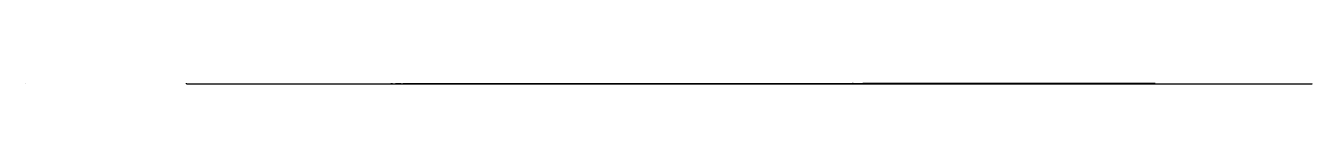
# Model space of a CAD drawing. Header units: metres. Extents: x -1 to 72750024, y 3999 to 4800.
# Drawn here: x 60750003 to 61150024, y 4149 to 4400 of the extents above; entities that cross this region are included whole.
import ezdxf

# ---------------------------------------------------------------- set-up
doc = ezdxf.new("R2010")
doc.units = ezdxf.units.M

msp = doc.modelspace()

# ---------------------------------------------------------------- linework, layer by layer
at = {"color": 7}
for p, q in [((60750003.013, 4400), (60750024.105, 4400)), ((60750003.013, 4400), (60750003.013, 4381.921)), ((60750024.105, 4381.921), (60750003.013, 4381.921)), ((60750006.026, 4393.974), (60750021.092, 4393.974)), ((60750024.105, 4400), (60750024.105, 4381.921)), ((60800000, 4400), (60799998.795, 4400)), ((60800000, 4350), (60799998.795, 4350)), ((60800000, 4300), (60799998.795, 4300)), ((60800000, 4250), (60799998.795, 4250)), ((60800000, 4200), (60799998.795, 4200)), ((60800000, 4150), (60799998.795, 4150)), ((60800000, 4390), (60799999.247, 4390)), ((60800000, 4380), (60799999.247, 4380)), ((60800000, 4370), (60799999.247, 4370)), ((60800000, 4360), (60799999.247, 4360)), ((60800000, 4340), (60799999.247, 4340)), ((60800000, 4330), (60799999.247, 4330)), ((60800000, 4320), (60799999.247, 4320)), ((60800000, 4310), (60799999.247, 4310)), ((60800000, 4290), (60799999.247, 4290)), ((60800000, 4280), (60799999.247, 4280)), ((60800000, 4270), (60799999.247, 4270)), ((60800000, 4260), (60799999.247, 4260)), ((60800000, 4240), (60799999.247, 4240)), ((60800000, 4230), (60799999.247, 4230)), ((60800000, 4220), (60799999.247, 4220)), ((60800000, 4210), (60799999.247, 4210)), ((60800000, 4190), (60799999.247, 4190)), ((60800000, 4180), (60799999.247, 4180)), ((60800000, 4170), (60799999.247, 4170)), ((60800000, 4160), (60799999.247, 4160)), ((60800000, 4150), (60800000, 4400)), ((60800000, 4150), (61150000, 4150)), ((60800000, 4150), (60800000, 4148.795)), ((60810000.001, 4150), (60810000.001, 4149.247)), ((60820000.002, 4150), (60820000.002, 4149.247)), ((60830000.003, 4150), (60830000.003, 4149.247)), ((60840000.003, 4150), (60840000.003, 4149.247)), ((60850000.001, 4150), (60850000.001, 4148.795)), ((60859999.998, 4150), (60859999.998, 4149.247)), ((60869999.996, 4150), (60869999.996, 4149.247)), ((60879999.993, 4150), (60879999.993, 4149.247)), ((60889999.991, 4150), (60889999.991, 4149.247)), ((60900000.002, 4150), (60900000.002, 4148.795)), ((60910000.006, 4150), (60910000.006, 4149.247)), ((60920000.01, 4150), (60920000.01, 4149.247)), ((60930000.015, 4150), (60930000.015, 4149.247)), ((60940000.019, 4150), (60940000.019, 4149.247)), ((60949999.996, 4150), (60949999.996, 4148.795)), ((60960000, 4150), (60960000, 4149.247)), ((60970000.005, 4150), (60970000.005, 4149.247)), ((60980000.009, 4150), (60980000.009, 4149.247)), ((60990000.013, 4150), (60990000.013, 4149.247)), ((61000000.004, 4150), (61000000.004, 4148.795)), ((61010000.008, 4150), (61010000.008, 4149.247)), ((61020000.012, 4150), (61020000.012, 4149.247)), ((61030000.003, 4150), (61030000.003, 4149.247)), ((61039999.994, 4150), (61039999.994, 4149.247)), ((61050000.012, 4150), (61050000.012, 4148.795)), ((61060000.002, 4150), (61060000.002, 4149.247)), ((61069999.993, 4150), (61069999.993, 4149.247)), ((61079999.984, 4150), (61079999.984, 4149.247)), ((61089999.975, 4150), (61089999.975, 4149.247)), ((61099999.992, 4150), (61099999.992, 4148.795)), ((61109999.983, 4150), (61109999.983, 4149.247)), ((61119999.974, 4150), (61119999.974, 4149.247)), ((61129999.964, 4150), (61129999.964, 4149.247)), ((61139999.955, 4150), (61139999.955, 4149.247)), ((61150000, 4150), (61150000, 4148.795)), ((61150003.013, 4400), (61150024.105, 4400)), ((61150003.013, 4400), (61150003.013, 4381.921)), ((61150024.105, 4381.921), (61150003.013, 4381.921)), ((61150006.026, 4393.974), (61150021.092, 4393.974)), ((61150024.105, 4400), (61150024.105, 4381.921))]:
    msp.add_line(p, q, dxfattribs=at)
at = {"color": 4}
for p, q in [((60750006.026, 4389.454), (60750021.092, 4389.454)), ((60829150.84, 4171.905), (60830210.119, 4173.989)), ((60830210.119, 4173.989), (60830552.58, 4174.601)), ((60830552.58, 4174.601), (60830741.119, 4173.74)), ((60830741.119, 4173.74), (60830910.279, 4174.662)), ((60830910.279, 4174.662), (60833068.871, 4177.787)), ((60833068.871, 4177.787), (60833855.48, 4181.252)), ((60833855.48, 4181.252), (60835027.73, 4182.659)), ((60835027.73, 4182.659), (60835209.93, 4182.539)), ((60835209.93, 4182.539), (60835394.82, 4184.671)), ((60835394.82, 4184.671), (60835455.82, 4183.684)), ((60835455.82, 4183.684), (60835469.16, 4181.804)), ((60835469.16, 4181.804), (60836543.34, 4185.714)), ((60836543.34, 4185.714), (60837603.289, 4185.554)), ((60837603.289, 4185.554), (60838111.309, 4188.042)), ((60838111.309, 4188.042), (60838163.059, 4187.697)), ((60838163.059, 4187.697), (60838237.039, 4187.618)), ((60838237.039, 4187.618), (60838431.801, 4187.834)), ((60838431.801, 4187.834), (60838574.75, 4188.313)), ((60838574.75, 4188.313), (60838636.109, 4187.755)), ((60838636.109, 4187.755), (60838681.211, 4189.865)), ((60838681.211, 4189.865), (60838807.039, 4188.431)), ((60838807.039, 4188.431), (60839177.91, 4189.58)), ((60839177.91, 4189.58), (60839356.488, 4187.241)), ((60839356.488, 4187.241), (60840098.539, 4190.703)), ((60840098.539, 4190.703), (60840159.23, 4190.807)), ((60840159.23, 4190.807), (60840237.109, 4190.819)), ((60840237.109, 4190.819), (60840281.43, 4191.003)), ((60840281.43, 4191.003), (60840457.539, 4191.624)), ((60840457.539, 4191.624), (60840535.262, 4191.54)), ((60840535.262, 4191.54), (60840640.82, 4191.195)), ((60840640.82, 4191.195), (60840770.879, 4190.421)), ((60840770.879, 4190.421), (60841101.77, 4192.781)), ((60841101.77, 4192.781), (60841421.43, 4192.205)), ((60841421.43, 4192.205), (60841517.281, 4193.405)), ((60841517.281, 4193.405), (60841649.129, 4193.136)), ((60841649.129, 4193.136), (60842281.602, 4192.8)), ((60842281.602, 4192.8), (60842561, 4195.35)), ((60842561, 4195.35), (60842971.121, 4193.978)), ((60842971.121, 4193.978), (60843012.078, 4194.189)), ((60843012.078, 4194.189), (60843073.84, 4195.36)), ((60843073.84, 4195.36), (60843577.191, 4195.79)), ((60843577.191, 4195.79), (60843644.18, 4195.919)), ((60843644.18, 4195.919), (60843768.18, 4196.098)), ((60843768.18, 4196.098), (60843873.219, 4196.288)), ((60843873.219, 4196.288), (60844092.141, 4196.652)), ((60844092.141, 4196.652), (60844398.672, 4197.344)), ((60844398.672, 4197.344), (60844641.77, 4196.409)), ((60844641.77, 4196.409), (60844986.961, 4198.85)), ((60844986.961, 4198.85), (60845398.211, 4199.083)), ((60845398.211, 4199.083), (60847215.109, 4201.494)), ((60847215.109, 4201.494), (60847424.191, 4202.757)), ((60847424.191, 4202.757), (60847869.301, 4200.511)), ((60847869.301, 4200.511), (60848265.66, 4200.156)), ((60848265.66, 4200.156), (60848763.91, 4203.571)), ((60848763.91, 4203.571), (60850494.75, 4205.777)), ((60850494.75, 4205.777), (60850609.461, 4204.28)), ((60850609.461, 4204.28), (60851664.359, 4206.765)), ((60851664.359, 4206.765), (60851841.328, 4207.237)), ((60851841.328, 4207.237), (60851860.852, 4207.147)), ((60851860.852, 4207.147), (60851914.289, 4208.857)), ((60851914.289, 4208.857), (60852041.879, 4207.076)), ((60852041.879, 4207.076), (60852266, 4207.608)), ((60852266, 4207.608), (60852514.43, 4207.876)), ((60852514.43, 4207.876), (60852626.031, 4207.983)), ((60852626.031, 4207.983), (60852664.301, 4207.968)), ((60852664.301, 4207.968), (60852701.238, 4207.354)), ((60852701.238, 4207.354), (60852723.301, 4209.073)), ((60852723.301, 4209.073), (60852785.672, 4208.154)), ((60852785.672, 4208.154), (60852812.078, 4207.879)), ((60852812.078, 4207.879), (60853812.551, 4209.103)), ((60853812.551, 4209.103), (60854294.34, 4210.111)), ((60854294.34, 4210.111), (60854313.711, 4209.856)), ((60854313.711, 4209.856), (60854315.238, 4209.915)), ((60854315.238, 4209.915), (60854465.789, 4207.663)), ((60854465.789, 4207.663), (60854509.699, 4210.184)), ((60854509.699, 4210.184), (60854553.68, 4210.277)), ((60854553.68, 4210.277), (60854647.191, 4210.375)), ((60854647.191, 4210.375), (60854650.898, 4210.421)), ((60854650.898, 4210.421), (60854980.109, 4210.991)), ((60854980.109, 4210.991), (60855452.43, 4211.143)), ((60855452.43, 4211.143), (60855667.43, 4212.141)), ((60855667.43, 4212.141), (60856052.262, 4211.55)), ((60856052.262, 4211.55), (60856435.422, 4214.604)), ((60856435.422, 4214.604), (60857243.16, 4215.117)), ((60857243.16, 4215.117), (60857391.52, 4214.457)), ((60857391.52, 4214.457), (60857939.539, 4214.254)), ((60857939.539, 4214.254), (60857957.781, 4214.781)), ((60857957.781, 4214.781), (60857974.672, 4213.734)), ((60857974.672, 4213.734), (60858016.352, 4214.521)), ((60858016.352, 4214.521), (60858190.719, 4213.711)), ((60858190.719, 4213.711), (60858344.691, 4214.79)), ((60858344.691, 4214.79), (60858377.289, 4214.927)), ((60858377.289, 4214.927), (60858395.551, 4215.237)), ((60858395.551, 4215.237), (60858600.359, 4214.986)), ((60858600.359, 4214.986), (60859058.898, 4215.159)), ((60859058.898, 4215.159), (60859110.738, 4215.428)), ((60859110.738, 4215.428), (60859396.59, 4216.887)), ((60859396.59, 4216.887), (60859399.602, 4217.707)), ((60859399.602, 4217.707), (60859565.539, 4217.158)), ((60859565.539, 4217.158), (60859949.238, 4216.921)), ((60859949.238, 4216.921), (60860421.531, 4216.365)), ((60860421.531, 4216.365), (60860516.461, 4217.37)), ((60860516.461, 4217.37), (60860667.898, 4217.791)), ((60860667.898, 4217.791), (60861405.469, 4217.314)), ((60861405.469, 4217.314), (60862097, 4219.807)), ((60862097, 4219.807), (60862749.148, 4220.987)), ((60862749.148, 4220.987), (60862976.59, 4221.936)), ((60862976.59, 4221.936), (60863563.93, 4219.415)), ((60863563.93, 4219.415), (60863581.172, 4223.119)), ((60863581.172, 4223.119), (60863953.41, 4222.885)), ((60863953.41, 4222.885), (60864178.48, 4221.565)), ((60864178.48, 4221.565), (60864613.051, 4222.002)), ((60864613.051, 4222.002), (60864934.141, 4221.021)), ((60864934.141, 4221.021), (60865018.07, 4222.593)), ((60865018.07, 4222.593), (60866115.219, 4226.335)), ((60866115.219, 4226.335), (60866160.758, 4223.942)), ((60866160.758, 4223.942), (60866655.227, 4224.69)), ((60866655.227, 4224.69), (60866735.75, 4220.653)), ((60866735.75, 4220.653), (60867287.82, 4224.247)), ((60867287.82, 4224.247), (60867297.602, 4224.905)), ((60867297.602, 4224.905), (60867691.531, 4224.166)), ((60867691.531, 4224.166), (60867743.422, 4225.179)), ((60867743.422, 4225.179), (60867858.656, 4223.514)), ((60867858.656, 4223.514), (60868273.797, 4222.575)), ((60868273.797, 4222.575), (60868951.75, 4223.676)), ((60868951.75, 4223.676), (60868972.469, 4227.932)), ((60868972.469, 4227.932), (60868979.383, 4227.158)), ((60868979.383, 4227.158), (60869192.211, 4226.92)), ((60869192.211, 4226.92), (60869399.906, 4226.639)), ((60869399.906, 4226.639), (60871116.203, 4230.161)), ((60871116.203, 4230.161), (60871212.313, 4229.892)), ((60871212.313, 4229.892), (60873156.039, 4231.107)), ((60873156.039, 4231.107), (60873767.32, 4232.251)), ((60873767.32, 4232.251), (60873784.156, 4231.308)), ((60873784.156, 4231.308), (60874175.602, 4232.206)), ((60874175.602, 4232.206), (60875135.563, 4231.191)), ((60875135.563, 4231.191), (60875229.313, 4233.325)), ((60875229.313, 4233.325), (60875549.188, 4231.359)), ((60875549.188, 4231.359), (60875771.023, 4234.868)), ((60875771.023, 4234.868), (60876161.281, 4233.884)), ((60876161.281, 4233.884), (60876213.102, 4234.142)), ((60876213.102, 4234.142), (60876332.148, 4235.283)), ((60876332.148, 4235.283), (60876366.023, 4236.311)), ((60876366.023, 4236.311), (60876374.328, 4234.671)), ((60876374.328, 4234.671), (60876665.703, 4234.606)), ((60876665.703, 4234.606), (60877095.031, 4234.734)), ((60877095.031, 4234.734), (60877253.156, 4235.484)), ((60877253.156, 4235.484), (60877665.031, 4234.438)), ((60877665.031, 4234.438), (60878577.797, 4234.211)), ((60878577.797, 4234.211), (60878789.711, 4236.719)), ((60878789.711, 4236.719), (60879107.453, 4236.871)), ((60879107.453, 4236.871), (60879117.109, 4237.049)), ((60879117.109, 4237.049), (60879436.969, 4236.44)), ((60879436.969, 4236.44), (60879440.328, 4237.877)), ((60879440.328, 4237.877), (60880079.711, 4238.089)), ((60880079.711, 4238.089), (60880936.953, 4239.63)), ((60880936.953, 4239.63), (60881304.367, 4238.566)), ((60881304.367, 4238.566), (60881396.453, 4239.489)), ((60881396.453, 4239.489), (60881471.133, 4239.748)), ((60881471.133, 4239.748), (60881514.938, 4237.727)), ((60881514.938, 4237.727), (60882193.242, 4236.833)), ((60882193.242, 4236.833), (60882251.883, 4238.935)), ((60882251.883, 4238.935), (60882453.039, 4239.392)), ((60882453.039, 4239.392), (60882477.008, 4240.928)), ((60882477.008, 4240.928), (60882512.617, 4239.943)), ((60882512.617, 4239.943), (60883478.758, 4241.212)), ((60883478.758, 4241.212), (60884058.141, 4241.276)), ((60884058.141, 4241.276), (60884280.313, 4241.311)), ((60884280.313, 4241.311), (60884367.031, 4241.4)), ((60884367.031, 4241.4), (60884437.227, 4241.889)), ((60884437.227, 4241.889), (60884444.352, 4241.9)), ((60884444.352, 4241.9), (60884684.469, 4242.409)), ((60884684.469, 4242.409), (60884756.43, 4243.064)), ((60884756.43, 4243.064), (60884884.977, 4241.668)), ((60884884.977, 4241.668), (60885272.094, 4243.374)), ((60885272.094, 4243.374), (60885530.547, 4242.66)), ((60885530.547, 4242.66), (60885694.859, 4242.686)), ((60885694.859, 4242.686), (60885763.07, 4243.585)), ((60885763.07, 4243.585), (60885798.953, 4243.086)), ((60885798.953, 4243.086), (60885970.367, 4243.057)), ((60885970.367, 4243.057), (60886055.938, 4243.279)), ((60886055.938, 4243.279), (60886269.891, 4244.229)), ((60886269.891, 4244.229), (60886465.008, 4244.479)), ((60886465.008, 4244.479), (60886544.93, 4243.195)), ((60886544.93, 4243.195), (60887009.594, 4243.983)), ((60887009.594, 4243.983), (60887442.023, 4244.297)), ((60887442.023, 4244.297), (60887982.891, 4244.622)), ((60887982.891, 4244.622), (60889444.281, 4247.437)), ((60889444.281, 4247.437), (60889711.5, 4247.318)), ((60889711.5, 4247.318), (60889827.797, 4247.536)), ((60889827.797, 4247.536), (60890700.289, 4247.759)), ((60890700.289, 4247.759), (60890718.383, 4246.783)), ((60890718.383, 4246.783), (60890768.727, 4245.932)), ((60890768.727, 4245.932), (60891713.531, 4247.687)), ((60891713.531, 4247.687), (60892048.68, 4248.727)), ((60892048.68, 4248.727), (60892176.477, 4249.038)), ((60892176.477, 4249.038), (60892329.594, 4248.991)), ((60892329.594, 4248.991), (60892351.539, 4248.976)), ((60892351.539, 4248.976), (60892395.273, 4249.197)), ((60892395.273, 4249.197), (60892496.008, 4250.254)), ((60892496.008, 4250.254), (60892547.242, 4249.24)), ((60892547.242, 4249.24), (60892551.477, 4249.141)), ((60892551.477, 4249.141), (60892571.273, 4249.156)), ((60892571.273, 4249.156), (60892996.961, 4249.237)), ((60892996.961, 4249.237), (60893142.633, 4249.187)), ((60893142.633, 4249.187), (60893288.273, 4250.378)), ((60893288.273, 4250.378), (60893345.703, 4250.139)), ((60893345.703, 4250.139), (60893699.281, 4249.946)), ((60893699.281, 4249.946), (60894026.344, 4250.094)), ((60894026.344, 4250.094), (60894729.023, 4251.117)), ((60894729.023, 4251.117), (60895053.328, 4251.48)), ((60895053.328, 4251.48), (60895344.453, 4250.978)), ((60895344.453, 4250.978), (60895414.273, 4251.8)), ((60895414.273, 4251.8), (60895639.703, 4251.422)), ((60895639.703, 4251.422), (60895940.773, 4252.621)), ((60895940.773, 4252.621), (60895993.438, 4251.972)), ((60895993.438, 4251.972), (60896058.688, 4253.031)), ((60896058.688, 4253.031), (60896537.781, 4252.662)), ((60896537.781, 4252.662), (60896581.32, 4252.651)), ((60896581.32, 4252.651), (60896788.828, 4252.71)), ((60896788.828, 4252.71), (60897181.594, 4253.164)), ((60897181.594, 4253.164), (60897237.859, 4253.345)), ((60897237.859, 4253.345), (60897762.117, 4253.324)), ((60897762.117, 4253.324), (60897890.039, 4254.005)), ((60897890.039, 4254.005), (60898177.156, 4253.876)), ((60898177.156, 4253.876), (60898225, 4255.407)), ((60898225, 4255.407), (60898454.641, 4254.25)), ((60898454.641, 4254.25), (60898638.563, 4254.999)), ((60898638.563, 4254.999), (60898941.547, 4255.126)), ((60898941.547, 4255.126), (60899427.453, 4254.716)), ((60899427.453, 4254.716), (60899581.82, 4255.104)), ((60899581.82, 4255.104), (60899833.922, 4256.287)), ((60899833.922, 4256.287), (60900045.297, 4255.273)), ((60900045.297, 4255.273), (60900137.703, 4254.861)), ((60900137.703, 4254.861), (60900642.398, 4256.11)), ((60900642.398, 4256.11), (60900949.203, 4256.814)), ((60900949.203, 4256.814), (60901490.898, 4256.6)), ((60901490.898, 4256.6), (60901768.297, 4257.091)), ((60901768.297, 4257.091), (60902344.898, 4257.772)), ((60902344.898, 4257.772), (60902893.203, 4258.404)), ((60902893.203, 4258.404), (60903486.102, 4257.957)), ((60903486.102, 4257.957), (60903606.602, 4259.411)), ((60903606.602, 4259.411), (60904317.203, 4259.315)), ((60904317.203, 4259.315), (60904504.297, 4260.642)), ((60904504.297, 4260.642), (60904519.703, 4259.771)), ((60904519.703, 4259.771), (60904559.5, 4259.783)), ((60904559.5, 4259.783), (60904640.602, 4260.126)), ((60904640.602, 4260.126), (60904786.203, 4259.884)), ((60904786.203, 4259.884), (60904929.703, 4259.704)), ((60904929.703, 4259.704), (60905295.602, 4259.878)), ((60905295.602, 4259.878), (60905410.297, 4260.089)), ((60905410.297, 4260.089), (60905973.602, 4260.396)), ((60905973.602, 4260.396), (60906125.898, 4259.708)), ((60906125.898, 4259.708), (60906222.102, 4261.306)), ((60906222.102, 4261.306), (60906304.703, 4261.332)), ((60906304.703, 4261.332), (60906488.398, 4261.715)), ((60906488.398, 4261.715), (60906507.398, 4259.986)), ((60906507.398, 4259.986), (60907125.602, 4262.04)), ((60907125.602, 4262.04), (60907293.898, 4261.453)), ((60907293.898, 4261.453), (60907576.203, 4261.693)), ((60907576.203, 4261.693), (60907596, 4262.151)), ((60907596, 4262.151), (60907655.602, 4261.982)), ((60907655.602, 4261.982), (60907884.398, 4262.171)), ((60907884.398, 4262.171), (60908084.797, 4262.356)), ((60908084.797, 4262.356), (60908212.898, 4261.508)), ((60908212.898, 4261.508), (60908229.398, 4262.64)), ((60908229.398, 4262.64), (60908336.703, 4262.457)), ((60908336.703, 4262.457), (60908573, 4263.068)), ((60908573, 4263.068), (60908613.602, 4262.046)), ((60908613.602, 4262.046), (60908712.797, 4263.367)), ((60908712.797, 4263.367), (60908879.297, 4263.294)), ((60908879.297, 4263.294), (60908982.5, 4262.984)), ((60908982.5, 4262.984), (60909187.898, 4263.36)), ((60909187.898, 4263.36), (60909453.797, 4263.423)), ((60909453.797, 4263.423), (60909630.797, 4263.181)), ((60909630.797, 4263.181), (60910024.297, 4263.877)), ((60910024.297, 4263.877), (60910097.5, 4264.646)), ((60910097.5, 4264.646), (60910627, 4264.872)), ((60910627, 4264.872), (60910865.297, 4265.422)), ((60910865.297, 4265.422), (60910932.297, 4265.735)), ((60910932.297, 4265.735), (60911249.398, 4265.345)), ((60911249.398, 4265.345), (60911977, 4265.039)), ((60911977, 4265.039), (60912044.703, 4264.764)), ((60912044.703, 4264.764), (60913051.797, 4266.676)), ((60913051.797, 4266.676), (60913302.602, 4266.77)), ((60913302.602, 4266.77), (60913309.5, 4266.701)), ((60913309.5, 4266.701), (60913705.203, 4267.53)), ((60913705.203, 4267.53), (60914020.797, 4267.341)), ((60914020.797, 4267.341), (60914409.398, 4266.41)), ((60914409.398, 4266.41), (60914421.297, 4267.585)), ((60914421.297, 4267.585), (60914996.898, 4268.322)), ((60914996.898, 4268.322), (60915350.602, 4268.318)), ((60915350.602, 4268.318), (60915373.102, 4269.048)), ((60915373.102, 4269.048), (60915660.602, 4269.008)), ((60915660.602, 4269.008), (60915711.102, 4266.759)), ((60915711.102, 4266.759), (60916248.398, 4269.049)), ((60916248.398, 4269.049), (60916482.203, 4269.645)), ((60916482.203, 4269.645), (60916846, 4268.426)), ((60916846, 4268.426), (60917001.102, 4269.116)), ((60917001.102, 4269.116), (60917343, 4268.866)), ((60917343, 4268.866), (60917661.602, 4270.263)), ((60917661.602, 4270.263), (60917663.398, 4270.557)), ((60917663.398, 4270.557), (60918887.398, 4268.884)), ((60918887.398, 4268.884), (60919811.5, 4272.273)), ((60919811.5, 4272.273), (60919999.5, 4272.013)), ((60919999.5, 4272.013), (60920061.203, 4272.247)), ((60920061.203, 4272.247), (60920448.898, 4270.506)), ((60920448.898, 4270.506), (60920729.102, 4272.231)), ((60920729.102, 4272.231), (60920823, 4273.115)), ((60920823, 4273.115), (60920884.102, 4272.327)), ((60920884.102, 4272.327), (60921105.602, 4272.425)), ((60921105.602, 4272.425), (60921106.203, 4272.57)), ((60921106.203, 4272.57), (60921110.703, 4272.552)), ((60921110.703, 4272.552), (60921449, 4272.535)), ((60921449, 4272.535), (60921594.102, 4272.743)), ((60921594.102, 4272.743), (60921612.703, 4273.482)), ((60921612.703, 4273.482), (60921686.602, 4273.023)), ((60921686.602, 4273.023), (60921761.797, 4272.205)), ((60921761.797, 4272.205), (60921813, 4273.067)), ((60921813, 4273.067), (60922111, 4273.131)), ((60922111, 4273.131), (60922143.797, 4273.418)), ((60922143.797, 4273.418), (60922244.398, 4273.293)), ((60922244.398, 4273.293), (60922645.602, 4273.79)), ((60922645.602, 4273.79), (60923036.797, 4272.874)), ((60923036.797, 4272.874), (60923120.797, 4274.009)), ((60923120.797, 4274.009), (60923192.703, 4274.019)), ((60923192.703, 4274.019), (60923238.297, 4273.998)), ((60923238.297, 4273.998), (60923759.797, 4274.576)), ((60923759.797, 4274.576), (60923911.703, 4273.5)), ((60923911.703, 4273.5), (60923914.5, 4275.174)), ((60923914.5, 4275.174), (60923955.797, 4274.726)), ((60923955.797, 4274.726), (60924746.203, 4275.771)), ((60924746.203, 4275.771), (60924969.102, 4275.444)), ((60924969.102, 4275.444), (60925127.602, 4275.543)), ((60925127.602, 4275.543), (60925503.5, 4275.107)), ((60925503.5, 4275.107), (60925828.102, 4275.562)), ((60925828.102, 4275.562), (60925977.703, 4276.18)), ((60925977.703, 4276.18), (60926037.203, 4276.061)), ((60926037.203, 4276.061), (60926076.297, 4276.875)), ((60926076.297, 4276.875), (60926175.203, 4276.726)), ((60926175.203, 4276.726), (60926452.398, 4275.45)), ((60926452.398, 4275.45), (60927236.602, 4277.169)), ((60927236.602, 4277.169), (60928000.398, 4278.051)), ((60928000.398, 4278.051), (60928620.898, 4278.256)), ((60928620.898, 4278.256), (60929076.703, 4278.455)), ((60929076.703, 4278.455), (60929112.602, 4277.559)), ((60929112.602, 4277.559), (60929602, 4277.93)), ((60929602, 4277.93), (60929879.5, 4279.361)), ((60929879.5, 4279.361), (60930052.203, 4277.534)), ((60930052.203, 4277.534), (60930612.203, 4279.42)), ((60930612.203, 4279.42), (60930887.898, 4279.606)), ((60930887.898, 4279.606), (60931336.5, 4279.55)), ((60931336.5, 4279.55), (60931365.203, 4279.905)), ((60931365.203, 4279.905), (60931421.797, 4280.743)), ((60931421.797, 4280.743), (60932064.797, 4280.515)), ((60932064.797, 4280.515), (60932237.703, 4281.131)), ((60932237.703, 4281.131), (60933748.797, 4281.727)), ((60933748.797, 4281.727), (60934161.406, 4282.519)), ((60934161.406, 4282.519), (60934625.297, 4279.686)), ((60934625.297, 4279.686), (60934819.703, 4282.613)), ((60934819.703, 4282.613), (60934828.406, 4282.138)), ((60934828.406, 4282.138), (60935511.297, 4282.783)), ((60935511.297, 4282.783), (60935650.594, 4281.368)), ((60935650.594, 4281.368), (60935933.906, 4282.842)), ((60935933.906, 4282.842), (60936430.797, 4282.26)), ((60936430.797, 4282.26), (60937467.797, 4284.715)), ((60937467.797, 4284.715), (60938179.406, 4285.587)), ((60938179.406, 4285.587), (60938304.094, 4283.48)), ((60938304.094, 4283.48), (60938598.5, 4285.648)), ((60938598.5, 4285.648), (60939962.203, 4286.568)), ((60939962.203, 4286.568), (60942557.203, 4287.932)), ((60942557.203, 4287.932), (60943964.5, 4287.683)), ((60943964.5, 4287.683), (60945453.5, 4288.125)), ((60945453.5, 4288.125), (60945630.5, 4290.572)), ((60945630.5, 4290.572), (60945897.5, 4289.76)), ((60945897.5, 4289.76), (60946404, 4289.71)), ((60946404, 4289.71), (60946499.094, 4291.183)), ((60946499.094, 4291.183), (60946595, 4290.981)), ((60946595, 4290.981), (60946938.703, 4288.822)), ((60946938.703, 4288.822), (60952493.594, 4294.136)), ((60952493.594, 4294.136), (60952966.203, 4294.03)), ((60952966.203, 4294.03), (60953547.906, 4295.424)), ((60953547.906, 4295.424), (60954382.297, 4294.014)), ((60954382.297, 4294.014), (60954463.094, 4292.526)), ((60954463.094, 4292.526), (60954473.797, 4296.303)), ((60954473.797, 4296.303), (60954893.703, 4295.86)), ((60954893.703, 4295.86), (60955578.406, 4297.023)), ((60955578.406, 4297.023), (60957270.406, 4295.689)), ((60957270.406, 4295.689), (60957313.594, 4296.324)), ((60957313.594, 4296.324), (60958514.297, 4298.072)), ((60958514.297, 4298.072), (60960064.797, 4298.066)), ((60960064.797, 4298.066), (60960197.094, 4299.449)), ((60960197.094, 4299.449), (60961059.594, 4299.306)), ((60961059.594, 4299.306), (60961098.594, 4299.299)), ((60961098.594, 4299.299), (60961411.5, 4299.635)), ((60961411.5, 4299.635), (60962428.094, 4300.346)), ((60962428.094, 4300.346), (60962635.297, 4300.013)), ((60962635.297, 4300.013), (60963070, 4299.852)), ((60963070, 4299.852), (60963447.5, 4301.852)), ((60963447.5, 4301.852), (60964040.406, 4301.464)), ((60964040.406, 4301.464), (60964203, 4300.488)), ((60964203, 4300.488), (60964699.094, 4302.696)), ((60964699.094, 4302.696), (60965184.203, 4302.199)), ((60965184.203, 4302.199), (60966490.906, 4303.086)), ((60966490.906, 4303.086), (60966866.703, 4302.708)), ((60966866.703, 4302.708), (60966890.906, 4302.53)), ((60966890.906, 4302.53), (60967305.406, 4302.513)), ((60967305.406, 4302.513), (60968414.703, 4303.744)), ((60968414.703, 4303.744), (60969068, 4304.204)), ((60969068, 4304.204), (60969584.906, 4305.075)), ((60969584.906, 4305.075), (60971250.094, 4306.521)), ((60971250.094, 4306.521), (60971378.094, 4305.383)), ((60971378.094, 4305.383), (60972977.703, 4307.246)), ((60972977.703, 4307.246), (60973011.406, 4307.855)), ((60973011.406, 4307.855), (60974810.906, 4305.338)), ((60974810.906, 4305.338), (60975141.906, 4307.592)), ((60975141.906, 4307.592), (60976355.5, 4307.546)), ((60976355.5, 4307.546), (60976466.203, 4309.318)), ((60976466.203, 4309.318), (60976912.5, 4309.665)), ((60976912.5, 4309.665), (60978435.406, 4309.691)), ((60978435.406, 4309.691), (60979219.594, 4310.692)), ((60979219.594, 4310.692), (60979993.594, 4310.841)), ((60979993.594, 4310.841), (60980059.906, 4311.187)), ((60980059.906, 4311.187), (60980714.094, 4311.404)), ((60980714.094, 4311.404), (60980717.906, 4312.413)), ((60980717.906, 4312.413), (60980930.703, 4311.758)), ((60980930.703, 4311.758), (60980973.406, 4311.541)), ((60980973.406, 4311.541), (60983070.297, 4313.269)), ((60983070.297, 4313.269), (60986975.797, 4315.622)), ((60986975.797, 4315.622), (60988144.906, 4316.666)), ((60988144.906, 4316.666), (60988255.703, 4314.247)), ((60988255.703, 4314.247), (60991205.406, 4317.908)), ((60991205.406, 4317.908), (60991720.406, 4315.714)), ((60991720.406, 4315.714), (60994547.594, 4319.639)), ((60994547.594, 4319.639), (60994976.703, 4320.43)), ((60994976.703, 4320.43), (60997043.906, 4320.977)), ((60997043.906, 4320.977), (60998678.203, 4320.156)), ((60998678.203, 4320.156), (60999676.094, 4322.506)), ((60999676.094, 4322.506), (61001193.797, 4322.895)), ((61001193.797, 4322.895), (61001351.5, 4323.732)), ((61001351.5, 4323.732), (61001944.703, 4323.462)), ((61001944.703, 4323.462), (61002140.406, 4323.162)), ((61002140.406, 4323.162), (61002607.906, 4322.178)), ((61002607.906, 4322.178), (61003224.906, 4324.448)), ((61003224.906, 4324.448), (61003770.094, 4324.428)), ((61003770.094, 4324.428), (61003967.594, 4324.028)), ((61003967.594, 4324.028), (61004387.094, 4323.784)), ((61004387.094, 4323.784), (61005597.703, 4325.221)), ((61005597.703, 4325.221), (61005744.203, 4324.95)), ((61005744.203, 4324.95), (61006221.797, 4325.229)), ((61006221.797, 4325.229), (61007101.406, 4326.611)), ((61007101.406, 4326.611), (61007159.594, 4326.423)), ((61007159.594, 4326.423), (61007501.703, 4325.827)), ((61007501.703, 4325.827), (61007946.703, 4325.643)), ((61007946.703, 4325.643), (61010232.906, 4327.051)), ((61010232.906, 4327.051), (61010766.203, 4328.223)), ((61010766.203, 4328.223), (61010782.203, 4327.338)), ((61010782.203, 4327.338), (61012129.797, 4329.113)), ((61012129.797, 4329.113), (61014045.5, 4329.878)), ((61014045.5, 4329.878), (61014289, 4328.951)), ((61014289, 4328.951), (61015405.797, 4329.239)), ((61015405.797, 4329.239), (61016476.297, 4331.217)), ((61016476.297, 4331.217), (61017100.594, 4331.351)), ((61017100.594, 4331.351), (61019169.797, 4331.143)), ((61019169.797, 4331.143), (61019880.203, 4332.681)), ((61019880.203, 4332.681), (61020302.594, 4333.026)), ((61020302.594, 4333.026), (61022470.703, 4333.925)), ((61022470.703, 4333.925), (61023056.406, 4332.614)), ((61023056.406, 4332.614), (61023713.094, 4334.654)), ((61023713.094, 4334.654), (61024316, 4333.622)), ((61024316, 4333.622), (61024932.5, 4335.078)), ((61024932.5, 4335.078), (61025229.797, 4335.11)), ((61025229.797, 4335.11), (61025527.5, 4334.919)), ((61025527.5, 4334.919), (61026920.203, 4335.991)), ((61026920.203, 4335.991), (61026957.594, 4336.209)), ((61026957.594, 4336.209), (61027175.297, 4336.079)), ((61027175.297, 4336.079), (61028338.594, 4335.746)), ((61028338.594, 4335.746), (61028947.594, 4336.837)), ((61028947.594, 4336.837), (61028988, 4336.873)), ((61028988, 4336.873), (61029917.594, 4336.325)), ((61029917.594, 4336.325), (61030188.297, 4337.365)), ((61030188.297, 4337.365), (61030205.797, 4337.751)), ((61030205.797, 4337.751), (61030302.5, 4336.984)), ((61030302.5, 4336.984), (61030357.406, 4337.301)), ((61030357.406, 4337.301), (61030575.203, 4336.263)), ((61030575.203, 4336.263), (61031043.797, 4337.754)), ((61031043.797, 4337.754), (61031776.406, 4338.174)), ((61031776.406, 4338.174), (61032998.594, 4338.9)), ((61032998.594, 4338.9), (61033411.297, 4339.208)), ((61033411.297, 4339.208), (61035080.906, 4340.084)), ((61035080.906, 4340.084), (61035980.406, 4339.116)), ((61035980.406, 4339.116), (61036307.5, 4340.318)), ((61036307.5, 4340.318), (61037702.094, 4340.471)), ((61037702.094, 4340.471), (61038350.406, 4341.838)), ((61038350.406, 4341.838), (61038767.594, 4339.846)), ((61038767.594, 4339.846), (61043201.297, 4344.305)), ((61043201.297, 4344.305), (61047901.406, 4343.864)), ((61047901.406, 4343.864), (61049877.297, 4347.514)), ((61049877.297, 4347.514), (61056411.297, 4347.74)), ((61056411.297, 4347.74), (61058235.297, 4351.292)), ((61058235.297, 4351.292), (61062656.906, 4350.757)), ((61062656.906, 4350.757), (61066095.813, 4352.595)), ((61066095.813, 4352.595), (61067401.5, 4353.439)), ((61067401.5, 4353.439), (61067430.688, 4353.636)), ((61067430.688, 4353.636), (61067495.594, 4353.643)), ((61067495.594, 4353.643), (61067946.688, 4355.324)), ((61067946.688, 4355.324), (61069666, 4354.213)), ((61069666, 4354.213), (61075456.813, 4356.071)), ((61075456.813, 4356.071), (61077775.313, 4359.215)), ((61077775.313, 4359.215), (61083667.5, 4359.051)), ((61083667.5, 4359.051), (61086996.594, 4362.621)), ((61086996.594, 4362.621), (61092084.313, 4362.332)), ((61092084.313, 4362.332), (61094819.813, 4365.258)), ((61094819.813, 4365.258), (61098503.313, 4365.098)), ((61098503.313, 4365.098), (61099899.594, 4366.681)), ((61099899.594, 4366.681), (61101015.594, 4366.847)), ((61101015.594, 4366.847), (61101214.594, 4366.637)), ((61150006.026, 4389.454), (61150021.092, 4389.454))]:
    msp.add_line(p, q, dxfattribs=at)

doc.saveas('drawing.dxf')
